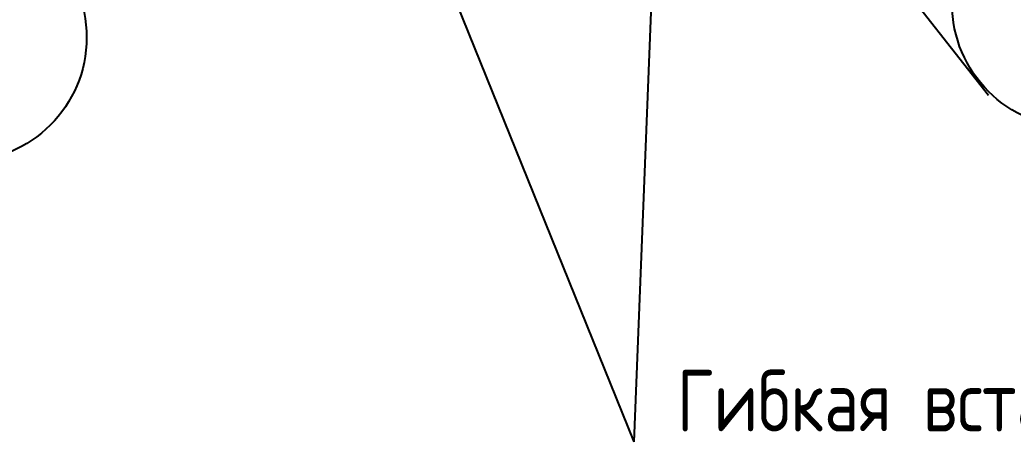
# Model space of a CAD drawing. Header units: metres. Extents: x 20 to 415, y 5 to 292.
# Drawn here: x 261.65 to 282.46, y 138.67 to 147.65 of the extents above; entities that cross this region are included whole.
import ezdxf

# ---------------------------------------------------------------- set-up
doc = ezdxf.new("R2010")
doc.units = ezdxf.units.M
doc.layers.add('ОБОЗНАЧЕНИЯ', color=7, linetype='Continuous')
doc.layers.add('ПОЗИЦИИ', color=1, linetype='Continuous')
doc.styles.add('GOST', font='isocpeur.ttf')

msp = doc.modelspace()

# ---------------------------------------------------------------- linework, layer by layer
at = {"layer": 'ОБОЗНАЧЕНИЯ'}
for points in [[(268.321, 154.111), (274.507, 138.802)], [(275.028, 151.882), (274.507, 138.802)], [(279.798, 148.8), (281.943, 146.071)]]:
    msp.add_lwpolyline(points, dxfattribs=at)
at = {"layer": 'ПОЗИЦИИ'}
for centre in [(283.779, 147.988), (260.444, 147.28)]:
    msp.add_circle(centre, 2.6, dxfattribs=at)

# ---------------------------------------------------------------- texts
at = {"layer": 'ОБОЗНАЧЕНИЯ', "style": 'GOST', "width": 0.8}
msp.add_text('Гибкая вставка на стороне встасывания', height=1.29207, dxfattribs=at).set_placement((275.411, 139.022))

doc.saveas('drawing.dxf')
